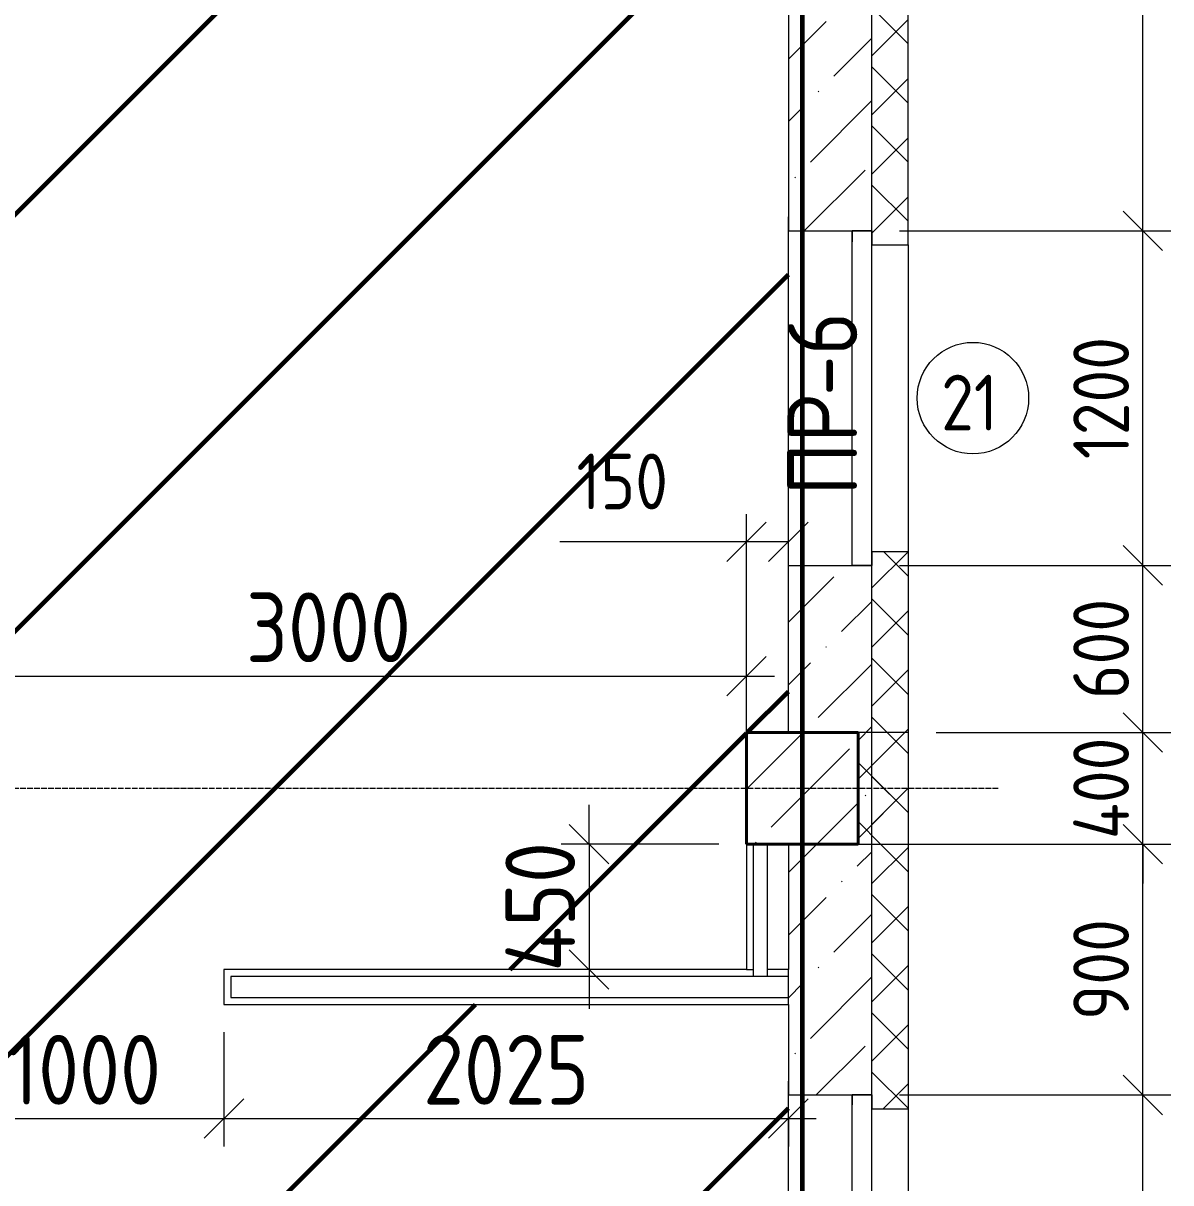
# Model space of a CAD drawing. Header units: millimetres. Extents: x -56773 to 323062, y -262288 to 76460.
# Drawn here: x -5986 to -1868, y -181439 to -177279 of the extents above; entities that cross this region are included whole.
import ezdxf

# ---------------------------------------------------------------- set-up
doc = ezdxf.new("R2010")
doc.units = ezdxf.units.MM
doc.linetypes.add('ADSK_Линия сетки', pattern=[25, 20, -2.5, 0, -2.5])
for name, color, linetype, lineweight in [('1.1) Шлифовка потолка', 5, 'Continuous', 60), ('3.1 Штукатурка внешн стен', 5, 'Continuous', 60), ('_ Окна', 7, 'Continuous', 18), ('Марки', 7, 'Continuous', 20), ('Марки окон', 7, 'Continuous', 20), ('Несущие колонны', 7, 'Continuous', 18), ('Окна', 7, 'Continuous', 9), ('Оси', 7, 'Continuous', 9), ('Размеры', 7, 'Continuous', 9), ('Стены внутренние', 7, 'Continuous', 18), ('Стены наружные', 7, 'Continuous', 18), ('Стены штриховка', 7, 'Continuous', 9)]:
    doc.layers.add(name, color=color, linetype=linetype, lineweight=lineweight)
doc.styles.add('GOST Common_2', font='', dxfattribs={"width": 0.9, "height": 250})
doc.styles.add('GOST Common_3', font='', dxfattribs={"width": 0.9, "height": 200})
doc.styles.get('GOST Common_2').set_extended_font_data('GOST Common')
doc.styles.get('GOST Common_3').set_extended_font_data('GOST Common')
doc.dimstyles.new('ADSK_Основной_2_0', dxfattribs={"dimscale": 304.8, "dimtxt": 201.142999, "dimasz": 0.463911, "dimexe": 0.328084, "dimexo": 0.328084, "dimgap": 0.164042, "dimtad": 1, "dimdec": 3, "dimrnd": 0.001, "dimdsep": 46, "dimtxsty": 'GOST Common_3', "dimblk1": 'OBLIQUE', "dimblk2": 'OBLIQUE', "dimsah": 1, "dimcen": 0.09, "dimdle": 0.328084, "dimazin": 2, "dimtfac": 1, "dimtdec": 4, "dimtix": 1, "dimtmove": 0, "dimatfit": 3, "dimfxl": 1, "dimtvp": 1, "dimtolj": 1, "dimtzin": 0, "dimlwd": 20, "dimlwe": 20, "dimarcsym": 2})
doc.dimstyles.new('ADSK_Основной_2_0_1', dxfattribs={"dimscale": 304.8, "dimtxt": 201.142999, "dimasz": 0.463911, "dimexe": 0.328084, "dimexo": 0.328084, "dimgap": 0.164042, "dimtad": 1, "dimdec": 3, "dimrnd": 0.001, "dimdsep": 46, "dimtxsty": 'GOST Common_3', "dimblk1": 'OBLIQUE', "dimblk2": 'OBLIQUE', "dimsah": 1, "dimcen": 0.09, "dimdle": 0.328084, "dimazin": 2, "dimtfac": 1, "dimtdec": 4, "dimtix": 1, "dimtmove": 1, "dimatfit": 3, "dimfxl": 1, "dimtvp": 1, "dimtolj": 1, "dimtzin": 0, "dimlwd": 20, "dimlwe": 20, "dimarcsym": 2})
doc.dimstyles.new('ADSK_Основной_2_0_3', dxfattribs={"dimscale": 304.8, "dimtxt": 201.142999, "dimasz": 0.463911, "dimexe": 0.328084, "dimexo": 0.328084, "dimgap": 0.164042, "dimtad": 1, "dimdec": 3, "dimrnd": 0.001, "dimdsep": 46, "dimtxsty": 'GOST Common_2', "dimblk1": 'OBLIQUE', "dimblk2": 'OBLIQUE', "dimsah": 1, "dimcen": 0.09, "dimdle": 0.328084, "dimazin": 2, "dimtfac": 1, "dimtdec": 4, "dimtix": 1, "dimtmove": 0, "dimatfit": 3, "dimfxl": 1, "dimtvp": 1, "dimtolj": 1, "dimtzin": 0, "dimlwd": 20, "dimlwe": 20, "dimarcsym": 2})
pattern_1 = [(45, (9.36, -198628.46), (-106.066, 106.066), []), (135, (9.36, -198628.46), (-106.066, -106.066), [])]

# ---------------------------------------------------------------- blocks, each defined once
blk = doc.blocks.new('ADSK_КолоннаЖБ_Прямоугольная - 400x400 мм-1807142-Кладочный план 4-го этажа')
at = {"layer": 'Несущие колонны', "lineweight": 40}
for p, q in [((-200, 200), (200, 200)), ((-200, -200), (-200, 200)), ((200, 200), (200, -200)), ((200, -200), (-200, -200))]:
    blk.add_line(p, q, dxfattribs=at)
blk = doc.blocks.new('ОКНО L01 _СТ_RS - ОК-3_1200х2000h_противоударное-3556414-Кладочный план 4-го этажа')
at = {"layer": '_ Окна'}
for p, q in [((-638.1, -79), (561.9, -79)), ((-638.1, -149), (-638.1, -79)), ((-638.1, -79), (-598.1, -79)), ((-618.1, -79), (541.9, -79)), ((561.9, -79), (521.9, -79)), ((561.9, -149), (561.9, -79)), ((-638.1, -149), (561.9, -149)), ((-638.1, -149), (-633.1, -149)), ((-618.1, -149), (541.9, -149)), ((561.9, -149), (556.9, -149))]:
    blk.add_line(p, q, dxfattribs=at)
at = {"layer": 'Окна'}
blk.add_line((-688.1, 150), (611.9, 150), dxfattribs=at)
blk = doc.blocks.new('ОКНО L03 _2СТ_RS - ОК-5_1600х2000h-3556607-Кладочный план 4-го этажа')
at = {"layer": '_ Окна'}
for p, q in [((-838.1, -79), (761.9, -79)), ((-838.1, -149), (-838.1, -79)), ((-838.1, -79), (-803.1, -79)), ((-818.1, -79), (-38.1, -79)), ((-38.1, -79), (741.9, -79)), ((761.9, -79), (726.9, -79)), ((761.9, -149), (761.9, -79)), ((-838.1, -149), (761.9, -149)), ((-838.1, -149), (-833.1, -149)), ((-818.1, -149), (-38.1, -149)), ((-38.1, -149), (741.9, -149)), ((761.9, -149), (756.9, -149))]:
    blk.add_line(p, q, dxfattribs=at)
at = {"layer": 'Окна'}
blk.add_line((-888.1, 150), (811.9, 150), dxfattribs=at)
blk = doc.blocks.new('_Oblique')
at = {"color": 0, "linetype": 'ByBlock', "lineweight": -2}
blk.add_line((-0.5, -0.5), (0.5, 0.5), dxfattribs=at)
blk = doc.blocks.new('*D5951')
at = {"layer": 'Defpoints', "color": 0, "transparency": 16777216}
for p in [(-2941.6, -181123.5), (-1968.3, -181123.5), (-2941.6, -182723.5)]:
    blk.add_point(p, dxfattribs=at)
at = {"layer": 'Размеры', "color": 0, "lineweight": 20, "transparency": 16777216}
for p, q in [((-1968.3, -182823.5), (-1968.3, -181023.5)), ((-2841.6, -181123.5), (-1868.3, -181123.5)), ((-2841.6, -182723.5), (-1868.3, -182723.5))]:
    blk.add_line(p, q, dxfattribs=at)
at = {"layer": 'Размеры', "color": 0, "lineweight": 20, "transparency": 16777216, "xscale": 141.4, "yscale": 141.4, "zscale": 141.4}
for p, rotation in [((-1968.3, -181123.5), 90), ((-1968.3, -182723.5), 270)]:
    blk.add_blockref('_Oblique', p, dxfattribs=dict(at, rotation=rotation))
at = {"layer": 'Размеры', "color": 0, "lineweight": 9, "transparency": 16777216, "insert": (-2118.3, -181923.5), "char_height": 200, "width": 560.473, "attachment_point": 5, "rotation": 90, "style": 'GOST Common_3'}
blk.add_mtext('\\A1;1600', dxfattribs=at)
blk = doc.blocks.new('*D5952')
at = {"layer": 'Defpoints', "color": 0, "transparency": 16777216}
for p in [(-2990.6, -180223.5), (-1968.3, -180223.5), (-2941.6, -181123.5)]:
    blk.add_point(p, dxfattribs=at)
at = {"layer": 'Размеры', "color": 0, "lineweight": 20, "transparency": 16777216}
for p, q in [((-1968.3, -181223.5), (-1968.3, -180123.5)), ((-2890.6, -180223.5), (-1868.3, -180223.5)), ((-2841.6, -181123.5), (-1868.3, -181123.5))]:
    blk.add_line(p, q, dxfattribs=at)
at = {"layer": 'Размеры', "color": 0, "lineweight": 20, "transparency": 16777216, "xscale": 141.4, "yscale": 141.4, "zscale": 141.4}
for p, rotation in [((-1968.3, -180223.5), 90), ((-1968.3, -181123.5), 270)]:
    blk.add_blockref('_Oblique', p, dxfattribs=dict(at, rotation=rotation))
at = {"layer": 'Размеры', "color": 0, "lineweight": 9, "transparency": 16777216, "insert": (-2118.3, -180673.5), "char_height": 200, "width": 454.106, "attachment_point": 5, "rotation": 90, "style": 'GOST Common_3'}
blk.add_mtext('\\A1;900', dxfattribs=at)
blk = doc.blocks.new('*D5953')
at = {"layer": 'Defpoints', "color": 0, "transparency": 16777216}
for p in [(-2810.6, -179823.5), (-1968.3, -179823.5), (-2990.6, -180223.5)]:
    blk.add_point(p, dxfattribs=at)
at = {"layer": 'Размеры', "color": 0, "lineweight": 20, "transparency": 16777216}
for p, q in [((-1968.3, -179823.5), (-1968.3, -179682.1)), ((-2710.6, -179823.5), (-1868.3, -179823.5)), ((-1968.3, -180223.5), (-1968.3, -179823.5)), ((-2890.6, -180223.5), (-1868.3, -180223.5)), ((-1968.3, -180223.5), (-1968.3, -180364.9))]:
    blk.add_line(p, q, dxfattribs=at)
at = {"layer": 'Размеры', "color": 0, "lineweight": 20, "transparency": 16777216, "xscale": 141.4, "yscale": 141.4, "zscale": 141.4}
for p, rotation in [((-1968.3, -179823.5), 270), ((-1968.3, -180223.5), 90)]:
    blk.add_blockref('_Oblique', p, dxfattribs=dict(at, rotation=rotation))
at = {"layer": 'Размеры', "color": 0, "lineweight": 9, "transparency": 16777216, "insert": (-2118.3, -180023.5), "char_height": 200, "width": 474.561, "attachment_point": 5, "rotation": 90, "style": 'GOST Common_3'}
blk.add_mtext('\\A1;400', dxfattribs=at)
blk = doc.blocks.new('*D5954')
at = {"layer": 'Defpoints', "color": 0, "transparency": 16777216}
for p in [(-2941.6, -179223.5), (-1968.3, -179223.5), (-2810.6, -179823.5)]:
    blk.add_point(p, dxfattribs=at)
at = {"layer": 'Размеры', "color": 0, "lineweight": 20, "transparency": 16777216}
for p, q in [((-1968.3, -179923.5), (-1968.3, -179123.5)), ((-2841.6, -179223.5), (-1868.3, -179223.5)), ((-2710.6, -179823.5), (-1868.3, -179823.5))]:
    blk.add_line(p, q, dxfattribs=at)
at = {"layer": 'Размеры', "color": 0, "lineweight": 20, "transparency": 16777216, "xscale": 141.4, "yscale": 141.4, "zscale": 141.4}
for p, rotation in [((-1968.3, -179223.5), 90), ((-1968.3, -179823.5), 270)]:
    blk.add_blockref('_Oblique', p, dxfattribs=dict(at, rotation=rotation))
at = {"layer": 'Размеры', "color": 0, "lineweight": 9, "transparency": 16777216, "insert": (-2118.3, -179523.5), "char_height": 200, "width": 454.106, "attachment_point": 5, "rotation": 90, "style": 'GOST Common_3'}
blk.add_mtext('\\A1;600', dxfattribs=at)
blk = doc.blocks.new('*D5955')
at = {"layer": 'Defpoints', "color": 0, "transparency": 16777216}
for p in [(-2941.6, -178023.5), (-1968.3, -178023.5), (-2941.6, -179223.5)]:
    blk.add_point(p, dxfattribs=at)
at = {"layer": 'Размеры', "color": 0, "lineweight": 20, "transparency": 16777216}
for p, q in [((-1968.3, -179323.5), (-1968.3, -177923.5)), ((-2841.6, -178023.5), (-1868.3, -178023.5)), ((-2841.6, -179223.5), (-1868.3, -179223.5))]:
    blk.add_line(p, q, dxfattribs=at)
at = {"layer": 'Размеры', "color": 0, "lineweight": 20, "transparency": 16777216, "xscale": 141.4, "yscale": 141.4, "zscale": 141.4}
for p, rotation in [((-1968.3, -178023.5), 90), ((-1968.3, -179223.5), 270)]:
    blk.add_blockref('_Oblique', p, dxfattribs=dict(at, rotation=rotation))
at = {"layer": 'Размеры', "color": 0, "lineweight": 9, "transparency": 16777216, "insert": (-2118.3, -178623.5), "char_height": 200, "width": 560.473, "attachment_point": 5, "rotation": 90, "style": 'GOST Common_3'}
blk.add_mtext('\\A1;1200', dxfattribs=at)
blk = doc.blocks.new('*D5956')
at = {"layer": 'Defpoints', "color": 0, "transparency": 16777216}
for p in [(-2990.6, -175023.5), (-1968.3, -175023.5), (-2941.6, -178023.5)]:
    blk.add_point(p, dxfattribs=at)
at = {"layer": 'Размеры', "color": 0, "lineweight": 20, "transparency": 16777216}
for p, q in [((-1968.3, -178123.5), (-1968.3, -174923.5)), ((-2890.6, -175023.5), (-1868.3, -175023.5)), ((-2841.6, -178023.5), (-1868.3, -178023.5))]:
    blk.add_line(p, q, dxfattribs=at)
at = {"layer": 'Размеры', "color": 0, "lineweight": 20, "transparency": 16777216, "xscale": 141.4, "yscale": 141.4, "zscale": 141.4}
for p, rotation in [((-1968.3, -175023.5), 90), ((-1968.3, -178023.5), 270)]:
    blk.add_blockref('_Oblique', p, dxfattribs=dict(at, rotation=rotation))
at = {"layer": 'Размеры', "color": 0, "lineweight": 9, "transparency": 16777216, "insert": (-2118.3, -176523.5), "char_height": 200, "width": 605.475, "attachment_point": 5, "rotation": 90, "style": 'GOST Common_3'}
blk.add_mtext('\\A1;3000', dxfattribs=at)
blk = doc.blocks.new('*D6428')
at = {"layer": 'Defpoints', "color": 0, "transparency": 16777216}
for p in [(-6265.6, -180798.5), (-5265.6, -180798.5), (-5265.6, -181208.1)]:
    blk.add_point(p, dxfattribs=at)
at = {"layer": 'Размеры', "color": 0, "lineweight": 20, "transparency": 16777216}
for p, q in [((-6265.6, -180898.5), (-6265.6, -181308.1)), ((-5265.6, -180898.5), (-5265.6, -181308.1)), ((-6365.6, -181208.1), (-5165.6, -181208.1))]:
    blk.add_line(p, q, dxfattribs=at)
at = {"layer": 'Размеры', "color": 0, "lineweight": 20, "transparency": 16777216, "xscale": 141.4, "yscale": 141.4, "zscale": 141.4, "rotation": 180}
blk.add_blockref('_Oblique', (-6265.6, -181208.1), dxfattribs=at)
at = {"layer": 'Размеры', "color": 0, "lineweight": 20, "transparency": 16777216, "xscale": 141.4, "yscale": 141.4, "zscale": 141.4}
blk.add_blockref('_Oblique', (-5265.6, -181208.1), dxfattribs=at)
at = {"layer": 'Размеры', "color": 0, "lineweight": 9, "transparency": 16777216, "insert": (-5765.6, -181033.1), "char_height": 250, "width": 560.473, "attachment_point": 5, "style": 'GOST Common_2'}
blk.add_mtext('\\A1;1000', dxfattribs=at)
blk = doc.blocks.new('*D6429')
at = {"layer": 'Defpoints', "color": 0, "transparency": 16777216}
for p in [(-5265.6, -180798.5), (-3240.6, -181108.1), (-3240.6, -181208.1)]:
    blk.add_point(p, dxfattribs=at)
at = {"layer": 'Размеры', "color": 0, "lineweight": 20, "transparency": 16777216}
for p, q in [((-5265.6, -180898.5), (-5265.6, -181308.1)), ((-5365.6, -181208.1), (-3140.6, -181208.1)), ((-3240.6, -181208.1), (-3240.6, -181308.1))]:
    blk.add_line(p, q, dxfattribs=at)
at = {"layer": 'Размеры', "color": 0, "lineweight": 20, "transparency": 16777216, "xscale": 141.4, "yscale": 141.4, "zscale": 141.4, "rotation": 180}
blk.add_blockref('_Oblique', (-5265.6, -181208.1), dxfattribs=at)
at = {"layer": 'Размеры', "color": 0, "lineweight": 20, "transparency": 16777216, "xscale": 141.4, "yscale": 141.4, "zscale": 141.4}
blk.add_blockref('_Oblique', (-3240.6, -181208.1), dxfattribs=at)
at = {"layer": 'Размеры', "color": 0, "lineweight": 9, "transparency": 16777216, "insert": (-4253.1, -181033.1), "char_height": 250, "width": 605.475, "attachment_point": 5, "style": 'GOST Common_2'}
blk.add_mtext('\\A1;2025', dxfattribs=at)
blk = doc.blocks.new('*D6430')
at = {"layer": 'Defpoints', "color": 0, "transparency": 16777216}
for p in [(-6390.6, -179520.8), (-3390.6, -179620.8), (-3390.6, -180223.5)]:
    blk.add_point(p, dxfattribs=at)
at = {"layer": 'Размеры', "color": 0, "lineweight": 20, "transparency": 16777216}
for p, q in [((-3390.6, -180123.5), (-3390.6, -179520.8)), ((-6490.6, -179620.8), (-3290.6, -179620.8)), ((-6390.6, -179620.8), (-6390.6, -179720.8))]:
    blk.add_line(p, q, dxfattribs=at)
at = {"layer": 'Размеры', "color": 0, "lineweight": 20, "transparency": 16777216, "xscale": 141.4, "yscale": 141.4, "zscale": 141.4, "rotation": 180}
blk.add_blockref('_Oblique', (-6390.6, -179620.8), dxfattribs=at)
at = {"layer": 'Размеры', "color": 0, "lineweight": 20, "transparency": 16777216, "xscale": 141.4, "yscale": 141.4, "zscale": 141.4}
blk.add_blockref('_Oblique', (-3390.6, -179620.8), dxfattribs=at)
at = {"layer": 'Размеры', "color": 0, "lineweight": 9, "transparency": 16777216, "insert": (-4890.6, -179445.8), "char_height": 250, "width": 605.475, "attachment_point": 5, "style": 'GOST Common_2'}
blk.add_mtext('\\A1;3000', dxfattribs=at)
blk = doc.blocks.new('*D6431')
at = {"layer": 'Defpoints', "color": 0, "transparency": 16777216}
for p in [(-3240.6, -179139.3), (-3240.6, -179520.8), (-3390.6, -180223.5)]:
    blk.add_point(p, dxfattribs=at)
at = {"layer": 'Размеры', "color": 0, "lineweight": 20, "transparency": 16777216}
for p, q in [((-3390.6, -180123.5), (-3390.6, -179039.3)), ((-3240.6, -179420.8), (-3240.6, -179039.3)), ((-3390.6, -179139.3), (-4060.6, -179139.3)), ((-3240.6, -179139.3), (-3490.6, -179139.3))]:
    blk.add_line(p, q, dxfattribs=at)
at = {"layer": 'Размеры', "color": 0, "lineweight": 20, "transparency": 16777216, "xscale": 141.4, "yscale": 141.4, "zscale": 141.4, "rotation": 180}
blk.add_blockref('_Oblique', (-3390.6, -179139.3), dxfattribs=at)
at = {"layer": 'Размеры', "color": 0, "lineweight": 20, "transparency": 16777216, "xscale": 141.4, "yscale": 141.4, "zscale": 141.4}
blk.add_blockref('_Oblique', (-3240.6, -179139.3), dxfattribs=at)
at = {"layer": 'Размеры', "color": 0, "lineweight": 9, "transparency": 16777216, "insert": (-4000.9, -178822.6), "char_height": 200, "width": 409.104, "attachment_point": 1, "line_spacing_factor": 1.022761, "style": 'GOST Common_3'}
blk.add_mtext('\\A1;150', dxfattribs=at)
blk = doc.blocks.new('*D6432')
at = {"layer": 'Defpoints', "color": 0, "transparency": 16777216}
for p in [(-3390.6, -180223.5), (-3955.8, -180673.5), (-3855.8, -180673.5)]:
    blk.add_point(p, dxfattribs=at)
at = {"layer": 'Размеры', "color": 0, "lineweight": 20, "transparency": 16777216}
for p, q in [((-3955.8, -180223.5), (-3955.8, -180082.1)), ((-3490.6, -180223.5), (-4055.8, -180223.5)), ((-3955.8, -180223.5), (-3955.8, -180673.5)), ((-3955.8, -180673.5), (-4055.8, -180673.5)), ((-3955.8, -180673.5), (-3955.8, -180814.9))]:
    blk.add_line(p, q, dxfattribs=at)
at = {"layer": 'Размеры', "color": 0, "lineweight": 20, "transparency": 16777216, "xscale": 141.4, "yscale": 141.4, "zscale": 141.4}
for p, rotation in [((-3955.8, -180223.5), 270), ((-3955.8, -180673.5), 90)]:
    blk.add_blockref('_Oblique', p, dxfattribs=dict(at, rotation=rotation))
at = {"layer": 'Размеры', "color": 0, "lineweight": 9, "transparency": 16777216, "insert": (-4130.8, -180448.5), "char_height": 250, "width": 474.561, "attachment_point": 5, "rotation": 90, "style": 'GOST Common_2'}
blk.add_mtext('\\A1;450', dxfattribs=at)
blk = doc.blocks.new('М_окна1 - Маркировка типоразмера-1510237-Кладочный план 4-го этажа')
at = {"layer": 'Марки окон'}
blk.add_circle((0, 0), 2, dxfattribs=at)

msp = doc.modelspace()

# ---------------------------------------------------------------- hatches: boundary and pattern name
at = {"layer": '1.1) Шлифовка потолка', "transparency": 33554687}
h = msp.add_hatch(dxfattribs=at)
h.set_pattern_fill('ANSI31', color=5, scale=333)
h.paths.add_polyline_path([(-3240.6385, -181073.4914), (-3240.6385, -180798.4914), (-5265.6385, -180798.4914), (-5265.6385, -180673.4914), (-3390.6385, -180673.4914), (-3390.6385, -180223.4914), (-3390.6385, -179823.4914), (-3240.6385, -179823.4914), (-3240.6385, -179223.4914), (-3240.6385, -177973.4914), (-3240.6385, -175023.4914), (-3390.6385, -175023.4914), (-3390.6385, -174873.4914), (-3990.6385, -174873.4914), (-5640.6385, -174873.4914), (-6390.6385, -174873.4914), (-6390.6385, -178698.4914), (-6515.6385, -178698.4914), (-6515.6385, -174873.4914), (-6790.6385, -174873.4914), (-8440.6385, -174873.4914), (-8915.6385, -174873.4914), (-8915.6385, -175698.4914), (-9640.6385, -175698.4914), (-9640.6385, -175823.4914), (-9765.6385, -175823.4914), (-9765.6385, -174873.4914), (-10590.6385, -174873.4914), (-12240.6385, -174873.4914), (-13390.6385, -174873.4914), (-13390.6385, -175023.4914), (-13790.6385, -175023.4914), (-13790.6385, -174873.4914), (-14390.6385, -174873.4914), (-16040.6385, -174873.4914), (-16065.6385, -174873.4914), (-16065.6385, -177573.4914), (-16190.6385, -177573.4914), (-16190.6385, -174873.4914), (-17190.6385, -174873.4914), (-18840.6385, -174873.4914), (-19390.6385, -174873.4914), (-19390.6385, -175023.4914), (-19540.6385, -175023.4914), (-19540.6385, -179923.4914), (-16865.6385, -179923.4914), (-16865.6385, -179423.4914), (-16190.6385, -179423.4914), (-16190.6385, -178773.4914), (-16065.6385, -178773.4914), (-16065.6385, -179748.4914), (-12890.6385, -179748.4914), (-9765.6385, -179748.4914), (-9765.6385, -177023.4914), (-9640.6385, -177023.4914), (-9640.6385, -177148.4914), (-8915.6385, -177148.4914), (-8915.6385, -180673.4914), (-6515.6385, -180673.4914), (-6515.6385, -179898.4914), (-6390.6385, -179898.4914), (-6390.6385, -180673.4914), (-6265.6385, -180673.4914), (-6265.6385, -180798.4914), (-9515.6385, -180798.4914), (-9515.6385, -182198.4914), (-7290.6385, -182198.4914), (-7290.6385, -182773.4914), (-7415.6385, -182773.4914), (-7415.6385, -182323.4914), (-8915.6385, -182323.4914), (-8915.6385, -183898.4914), (-7415.6385, -183898.4914), (-7415.6385, -183673.4914), (-7290.6385, -183673.4914), (-7290.6385, -183898.4914), (-3390.6385, -183898.4914), (-3390.6385, -183623.4914), (-3240.6385, -183623.4914), (-3240.6385, -182723.4914)])
h.paths.add_polyline_path([(-12770.185, -182943.7312), (-12010.185, -182943.7312), (-12010.185, -182938.7312), (-12770.185, -182938.7312)], flags=16)
at = {"layer": 'Несущие колонны', "lineweight": 9}
h = msp.add_hatch(dxfattribs=at)
h.set_pattern_fill('FP_1', color=256, style=0, pattern_type=2)
h.set_pattern_definition([(45, (9.36, -198628.46), (-224.5064, 224.5064), []), (45, (233.87, -198628.46), (-224.5064, 224.5064), [396.875, -79.375, 3.353, -76.022])])
h.paths.add_polyline_path([(-2990.6385, -180223.4914), (-2990.6385, -179823.4914), (-3390.6385, -179823.4914), (-3390.6385, -180223.4914), (-3240.6385, -180223.4914)])
at = {"layer": 'Стены внутренние', "lineweight": 9}
h = msp.add_hatch(dxfattribs=at)
h.set_pattern_fill('FP_2', color=256, style=0, pattern_type=2)
h.set_pattern_definition([(45, (9.36, -198628.46), (84.1895, 308.696), [396.875, -79.375, 3.353, -76.022])])
h.paths.add_polyline_path([(-2940.6385, -189273.4914), (-2941.6385, -186523.4914), (-3240.6385, -186523.4914), (-3240.6385, -189023.4914), (-2990.6385, -189023.4914), (-2990.6385, -189273.4914)])
h.paths.add_polyline_path([(-2941.6385, -184973.4914), (-2940.6385, -184973.4914), (-2941.6385, -182723.4914), (-3240.6385, -182723.4914), (-3240.6385, -183623.4914), (-2990.6385, -183623.4914), (-2990.6385, -184023.4914), (-3240.6385, -184023.4914), (-3240.6385, -184923.4914), (-2941.6385, -184923.4914)])
h.paths.add_polyline_path([(-2940.6385, -181173.4914), (-2941.6385, -179223.4914), (-3240.6385, -179223.4914), (-3240.6385, -179823.4914), (-2990.6385, -179823.4914), (-2990.6385, -180223.4914), (-3240.6385, -180223.4914), (-3240.6385, -181123.4914), (-2941.6385, -181123.4914), (-2941.6385, -181173.4914)])
h.paths.add_polyline_path([(-2940.6385, -178073.4914), (-2940.6385, -174873.4914), (-3240.6385, -174873.4914), (-3240.6385, -178023.4914), (-2941.6385, -178023.4914), (-2941.6385, -178073.4914)])
at = {"layer": 'Стены наружные', "lineweight": 9}
h = msp.add_hatch(dxfattribs=at)
h.set_pattern_fill('FP_4', color=256, style=0, pattern_type=2)
h.set_pattern_definition(pattern_1)
h.paths.add_polyline_path([(-2810.6385, -188973.4914), (-2810.6385, -186473.4914), (-2940.6385, -186473.4914), (-2940.6385, -188973.4914), (-2892.6073, -188973.4914)])
h.paths.add_polyline_path([(-2940.6385, -184973.4914), (-2810.6385, -184973.4914), (-2810.6385, -182673.4914), (-2940.6385, -182673.4914), (-2940.6385, -183804.226)])
h.paths.add_polyline_path([(-2940.6385, -181173.4914), (-2810.6385, -181173.4914), (-2810.6385, -179173.4914), (-2940.6385, -179173.4914), (-2940.6385, -180982.1024)])
h.paths.add_polyline_path([(-2810.6385, -178073.4914), (-2810.6385, -174573.4914), (-2940.6385, -174573.4914), (-2940.6385, -178073.4914)])
h = msp.add_hatch(dxfattribs=at)
h.set_pattern_fill('FP_4', color=256, style=0, pattern_type=2)
h.set_pattern_definition(pattern_1)
h.paths.add_polyline_path([(-2990.6385, -180223.4914), (-2810.6385, -180223.4914), (-2810.6385, -179823.4914), (-2990.6385, -179823.4914)])

# ---------------------------------------------------------------- linework, layer by layer
at = {"layer": '3.1 Штукатурка внешн стен'}
msp.add_lwpolyline([(-19540.6385, -179923.4914), (-19540.6385, -174823.4914), (-3190.6385, -174823.4914), (-3190.6385, -189023.4914)], dxfattribs=at)
at = {"layer": 'Несущие колонны', "lineweight": 9}
for p, q in [((-3240.6385, -179823.4914), (-3390.6385, -179823.4914)), ((-3390.6385, -179823.4914), (-3390.6385, -180223.4914)), ((-2990.6385, -179823.4914), (-3240.6385, -179823.4914)), ((-2990.6385, -180223.4914), (-2990.6385, -179823.4914)), ((-3390.6385, -180223.4914), (-3240.6385, -180223.4914)), ((-3240.6385, -180223.4914), (-2990.6385, -180223.4914))]:
    msp.add_line(p, q, dxfattribs=at)
at = {"layer": 'Оси', "linetype": 'ADSK_Линия сетки', "lineweight": 5}
for p, q in [((-3190.6385, -209602.3427), (-3190.6385, -174127.5463)), ((-2488.0423, -180023.4914), (-25230.7352, -180023.4914))]:
    msp.add_line(p, q, dxfattribs=at)
at = {"layer": 'Стены внутренние', "lineweight": 5}
for p, q in [((-3240.6385, -174873.4914), (-3240.6385, -178023.4914)), ((-3240.6385, -179223.4914), (-3240.6385, -178023.4914)), ((-3240.6385, -178023.4914), (-2941.6385, -178023.4914)), ((-2941.6385, -178023.4914), (-2941.6385, -178073.4914)), ((-2940.6385, -178073.4914), (-2941.6385, -178073.4914)), ((-2941.6385, -179173.4914), (-2941.6385, -179223.4914)), ((-2940.6385, -179173.4914), (-2941.6385, -179173.4914)), ((-3240.6385, -179823.4914), (-3240.6385, -179223.4914)), ((-3240.6385, -179223.4914), (-2941.6385, -179223.4914)), ((-3240.6385, -179823.4914), (-2990.6385, -179823.4914)), ((-2990.6385, -179823.4914), (-2990.6385, -180223.4914)), ((-3390.6385, -180223.4914), (-3390.6385, -180673.4914)), ((-3315.6385, -180223.4914), (-3390.6385, -180223.4914)), ((-3315.6385, -180673.4914), (-3315.6385, -180223.4914)), ((-3240.6385, -180223.4914), (-3240.6385, -180673.4914)), ((-2990.6385, -180223.4914), (-3240.6385, -180223.4914)), ((-3390.6385, -180673.4914), (-5265.6385, -180673.4914)), ((-5265.6385, -180673.4914), (-5265.6385, -180798.4914)), ((-3240.6385, -180673.4914), (-3315.6385, -180673.4914)), ((-5265.6385, -180798.4914), (-3240.6385, -180798.4914)), ((-3240.6385, -180798.4914), (-3240.6385, -181123.4914)), ((-3240.6385, -182723.4914), (-3240.6385, -181123.4914)), ((-3240.6385, -181123.4914), (-2941.6385, -181123.4914)), ((-2941.6385, -181123.4914), (-2941.6385, -181173.4914)), ((-2940.6385, -181173.4914), (-2941.6385, -181173.4914))]:
    msp.add_line(p, q, dxfattribs=at)
at = {"layer": 'Стены наружные', "lineweight": 9}
for p, q in [((-2810.6385, -178073.4914), (-2810.6385, -174443.4914)), ((-2940.6385, -178073.4914), (-2810.6385, -178073.4914)), ((-2810.6385, -178073.4914), (-2810.6385, -179173.4914)), ((-2940.6385, -179173.4914), (-2810.6385, -179173.4914)), ((-2810.6385, -179173.4914), (-2810.6385, -181173.4914)), ((-2990.6385, -179823.4914), (-2990.6385, -180223.4914)), ((-2810.6385, -179823.4914), (-2990.6385, -179823.4914)), ((-2990.6385, -180223.4914), (-2810.6385, -180223.4914)), ((-2940.6385, -181173.4914), (-2810.6385, -181173.4914)), ((-2810.6385, -181173.4914), (-2810.6385, -182673.4914))]:
    msp.add_line(p, q, dxfattribs=at)
at = {"layer": 'Стены штриховка', "lineweight": 9}
for p, q in [((-2940.6385, -178073.4914), (-2940.6385, -174873.4914)), ((-2940.6385, -181173.4914), (-2940.6385, -179173.4914)), ((-3365.6385, -180698.4914), (-3365.6385, -180223.4914)), ((-5240.6385, -180698.4914), (-5240.6385, -180773.4914)), ((-3240.6385, -180698.4914), (-5240.6385, -180698.4914)), ((-3390.6385, -180673.4914), (-3365.6385, -180673.4914)), ((-3315.6385, -180698.4914), (-3315.6385, -180673.4914)), ((-3240.6385, -180798.4914), (-3240.6385, -180673.4914)), ((-5240.6385, -180773.4914), (-3240.6385, -180773.4914))]:
    msp.add_line(p, q, dxfattribs=at)

# ---------------------------------------------------------------- block references
at = {"layer": 'Марки окон', "lineweight": 9, "xscale": 99.99999999999993, "yscale": 99.99999999999993, "zscale": 99.99999999999993}
msp.add_blockref('М_окна1 - Маркировка типоразмера-1510237-Кладочный план 4-го этажа', (-2578.4158, -178623.4914), dxfattribs=at)
at = {"layer": 'Несущие колонны', "lineweight": 40, "rotation": 89.9999999999999}
msp.add_blockref('ADSK_КолоннаЖБ_Прямоугольная - 400x400 мм-1807142-Кладочный план 4-го этажа', (-3190.6385, -180023.4914), dxfattribs=at)
at = {"layer": 'Окна', "rotation": 89.99999999999972}
msp.add_blockref('ОКНО L01 _СТ_RS - ОК-3_1200х2000h_противоударное-3556414-Кладочный план 4-го этажа', (-3090.6385, -178585.3914), dxfattribs=at)
at = {"layer": 'Окна', "lineweight": 9, "rotation": 89.99999999999972}
msp.add_blockref('ОКНО L03 _2СТ_RS - ОК-5_1600х2000h-3556607-Кладочный план 4-го этажа', (-3090.6385, -181885.3914), dxfattribs=at)

# ---------------------------------------------------------------- texts
at = {"layer": 'Марки', "lineweight": 9, "char_height": 250, "attachment_point": 1, "rotation": 90, "style": 'GOST Common_2'}
for s, insert, width in [('-6', (-3243.6196, -178616.2348), 389.620125), ('ПР', (-3243.6196, -178973.4223), 432.91125)]:
    msp.add_mtext(s, dxfattribs=dict(at, insert=insert, width=width))
at = {"layer": 'Марки окон', "lineweight": 5, "insert": (-2692.2732, -178539.7061), "char_height": 200, "width": 266.961937, "attachment_point": 1, "style": 'GOST Common_3'}
msp.add_mtext('21', dxfattribs=at)

# ---------------------------------------------------------------- dimensions: what is measured, and where the dimension line sits
at = {"layer": 'Размеры', "lineweight": 9}
for base, p1, p2, dimstyle, override, picture, middle in [((-1968.3215, -175023.4914), (-2941.6385, -178023.4914), (-2990.6385, -175023.4914), 'ADSK_Основной_2_0_1', {"dimpost": '<>', "dimfxl": 3000.40014}, '*D5956', (-2118.3215, -176523.4914)), ((-1968.3215, -178023.4914), (-2941.6385, -179223.4914), (-2941.6385, -178023.4914), 'ADSK_Основной_2_0_1', {"dimpost": '<>', "dimfxl": 1200}, '*D5955', (-2118.3215, -178623.4914)), ((-1968.3215, -179223.4914), (-2810.6385, -179823.4914), (-2941.6385, -179223.4914), 'ADSK_Основной_2_0_1', {"dimpost": '<>', "dimfxl": 614.13435}, '*D5954', (-2118.3215, -179523.4914)), ((-1968.3215, -179823.4914), (-2990.6385, -180223.4914), (-2810.6385, -179823.4914), 'ADSK_Основной_2_0_1', {"dimpost": '<>', "dimfxl": 438.634244}, '*D5953', (-2118.3215, -180023.4914)), ((-3955.7805, -180673.4914), (-3390.6385, -180223.4914), (-3855.7956, -180673.4914), 'ADSK_Основной_2_0_3', {"dimpost": '<>', "dimfxl": 647.202577}, '*D6432', (-4130.7805, -180448.4914)), ((-1968.3215, -180223.4914), (-2941.6385, -181123.4914), (-2990.6385, -180223.4914), 'ADSK_Основной_2_0_1', {"dimpost": '<>', "dimfxl": 901.332902}, '*D5952', (-2118.3215, -180673.4914)), ((-1968.3215, -181123.4914), (-2941.6385, -182723.4914), (-2941.6385, -181123.4914), 'ADSK_Основной_2_0_1', {"dimpost": '<>', "dimfxl": 1600}, '*D5951', (-2118.3215, -181923.4914))]:
    dim = msp.add_linear_dim(base=base, p1=p1, p2=p2, angle=90, dimstyle=dimstyle, override=override, dxfattribs=at)
    dim.commit()
    dim.dimension.update_dxf_attribs({"geometry": picture, "text_midpoint": middle})
dim = msp.add_linear_dim(base=(-3240.6385, -179139.2543), p1=(-3390.6385, -180223.4914), p2=(-3240.6385, -179520.7832), dimstyle='ADSK_Основной_2_0', override={"dimpost": '<>', "dimfxl": 718.53933}, dxfattribs=at)
dim.commit()
dim.dimension.update_dxf_attribs({"geometry": '*D6431', "text_midpoint": (-3796.3242, -179139.2543), "dimtype": 160})
for base, p1, p2, override, picture, middle in [((-3390.6385, -179620.7681), (-6390.6385, -179520.7832), (-3390.6385, -180223.4914), {"dimpost": '<>', "dimfxl": 3081.200865}, '*D6430', (-4890.6385, -179445.7681)), ((-5265.6385, -181208.1003), (-6265.6385, -180798.4914), (-5265.6385, -180798.4914), {"dimpost": '<>', "dimfxl": 1000}, '*D6428', (-5765.6385, -181033.1003)), ((-3240.6385, -181208.1003), (-5265.6385, -180798.4914), (-3240.6385, -181108.1154), {"dimpost": '<>', "dimfxl": 2048.534107}, '*D6429', (-4253.1385, -181033.1003))]:
    dim = msp.add_linear_dim(base=base, p1=p1, p2=p2, dimstyle='ADSK_Основной_2_0_3', override=override, dxfattribs=at)
    dim.commit()
    dim.dimension.update_dxf_attribs({"geometry": picture, "text_midpoint": middle})

doc.saveas('drawing.dxf')
